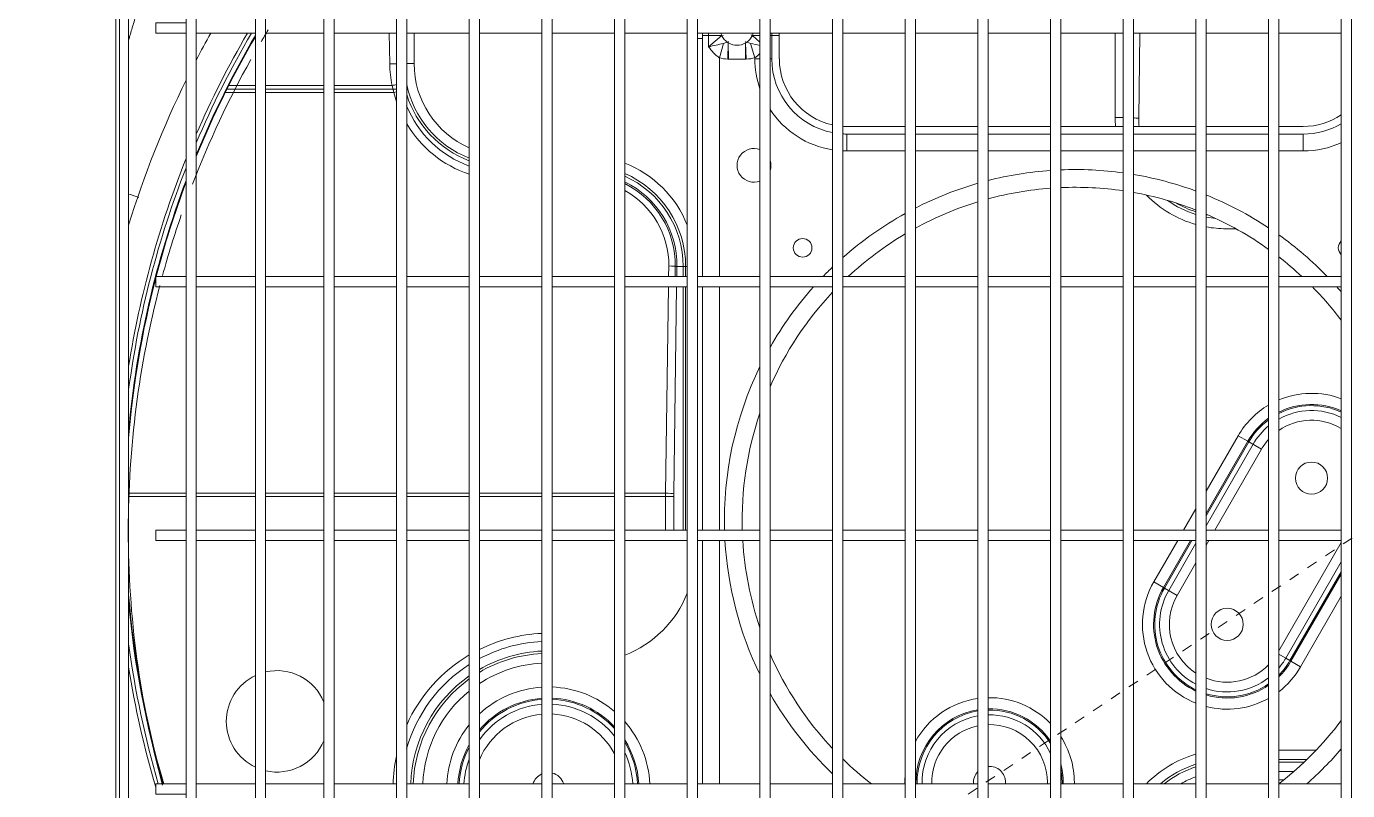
# Model space of a CAD drawing. Header units: millimetres. Extents: x 147808 to 199769, y -28592 to 9935.
# Drawn here: x 180939.8 to 181330.5, y -4916.3 to -4690.5 of the extents above; entities that cross this region are included whole.
import ezdxf

# ---------------------------------------------------------------- set-up
doc = ezdxf.new("R2010")
doc.units = ezdxf.units.MM
doc.linetypes.add('Dash', pattern=[6.35, 3.175, -3.175])
doc.linetypes.add('划线', pattern=[6.35, 3.175, -3.175])
for name, color, linetype, lineweight in [('A-DETL-____-WIDE', 7, 'Continuous', 80), ('G-XREF-____-OTLN', 7, 'Continuous', 5), ('M-EQPM-____-HDLN', 7, '划线', 5), ('M-EQPM-____-OTLN', 7, 'Continuous', 5)]:
    doc.layers.add(name, color=color, linetype=linetype, lineweight=lineweight)

# ---------------------------------------------------------------- blocks, each defined once
blk = doc.blocks.new('TJ空调外机 - TJ空调外机1800_1200-1400100-一层给排水_消防平面图')
at = {"layer": 'M-EQPM-____-HDLN', "color": 251, "linetype": 'Dash', "true_color": 0x515151}
blk.add_line((900, 600), (-900, -600), dxfattribs=at)
blk = doc.blocks.new('YXQH_AR_B9-20_rvt-1-一层给排水_消防平面图')
at = {"color": 173, "lineweight": 5, "true_color": 0x5151ff}
blk.add_blockref('TJ空调外机 - TJ空调外机1800_1200-1400100-一层给排水_消防平面图', (180944.35, -5100), dxfattribs=at)
blk = doc.blocks.new('RUXYQ18BA - top_dwg-2871796-一层给排水_消防平面图')
at = {"layer": 'A-DETL-____-WIDE'}
for p, q in [((990.72, 71.55), (990.6, 71.62)), ((995.86, 71.62), (995.74, 71.55))]:
    blk.add_line(p, q, dxfattribs=at)
for start, end in [(204.4793, 206.0117), (333.9883, 335.5207)]:
    blk.add_arc((993.23, 75.87), 5, start, end, dxfattribs=at)
at = {"layer": 'G-XREF-____-OTLN'}
for p, q in [((850.79, 188.42), (850.79, -336.37)), ((853.78, -336.37), (853.78, 188.42)), ((813.3, 143.44), (813.3, -291.39)), ((833.29, 74.47), (850.79, 74.47)), ((853.78, 74.47), (871.03, 74.47)), ((874.03, 74.47), (892.52, 74.47)), ((895.52, 74.47), (914.01, 74.47)), ((917.01, 74.47), (935.5, 74.47)), ((938.5, 74.47), (956.99, 74.47)), ((959.99, 74.47), (978.48, 74.47)), ((981.48, 74.47), (999.98, 74.47)), ((1002.97, 74.47), (1021.47, 74.47)), ((1024.47, 74.47), (1042.96, 74.47)), ((1045.96, 74.47), (1064.45, 74.47)), ((1067.45, 74.47), (1085.94, 74.47)), ((1088.94, 74.47), (1107.43, 74.47)), ((1110.43, 74.47), (1128.92, 74.47)), ((1131.92, 74.47), (1150.42, 74.47)), ((1153.41, 74.47), (1171.91, 74.47)), ((850.79, 57.93), (842.38, 57.93)), ((871.03, 57.93), (853.78, 57.93)), ((892.52, 57.93), (874.03, 57.93)), ((1042.96, 46.88), (1025.72, 46.88)), ((1042.96, 44.63), (1025.72, 44.63)), ((1064.45, 46.88), (1045.96, 46.88)), ((1064.45, 44.63), (1045.96, 44.63)), ((1085.94, 46.88), (1067.45, 46.88)), ((1085.94, 44.63), (1067.45, 44.63)), ((1107.43, 46.88), (1088.94, 46.88)), ((1107.43, 44.63), (1088.94, 44.63)), ((1128.92, 46.88), (1110.43, 46.88)), ((1128.92, 44.63), (1110.43, 44.63)), ((1150.42, 46.88), (1131.92, 46.88)), ((1150.42, 44.63), (1131.92, 44.63)), ((1160.66, 46.88), (1153.41, 46.88)), ((1160.66, 44.63), (1153.41, 44.63)), ((974.9, 2.49), (974.94, 5.5)), ((978.01, 5.5), (978.01, 2.49)), ((850.79, 2.49), (833.29, 2.49)), ((871.03, 2.49), (853.78, 2.49)), ((892.52, 2.49), (874.03, 2.49)), ((914.01, 2.49), (895.52, 2.49)), ((935.5, 2.49), (917.01, 2.49)), ((956.99, 2.49), (938.5, 2.49)), ((978.48, 2.49), (959.99, 2.49)), ((999.98, 2.49), (981.48, 2.49)), ((1021.47, 2.49), (1002.97, 2.49)), ((1042.96, 2.49), (1024.47, 2.49)), ((1064.45, 2.49), (1045.96, 2.49)), ((1085.94, 2.49), (1067.45, 2.49)), ((1107.43, 2.49), (1088.94, 2.49)), ((1128.92, 2.49), (1110.43, 2.49)), ((1150.42, 2.49), (1131.92, 2.49)), ((1171.91, 2.49), (1153.41, 2.49)), ((833.29, -0.5), (850.79, -0.5)), ((853.78, -0.5), (871.03, -0.5)), ((874.03, -0.5), (892.52, -0.5)), ((895.52, -0.5), (914.01, -0.5)), ((917.01, -0.5), (935.5, -0.5)), ((938.5, -0.5), (956.99, -0.5)), ((959.99, -0.5), (978.48, -0.5)), ((978.01, -0.5), (978.01, -72.48)), ((981.48, -0.5), (999.98, -0.5)), ((982.98, -0.5), (982.98, -72.48)), ((1002.97, -0.5), (1021.47, -0.5)), ((1024.47, -0.5), (1042.96, -0.5)), ((1045.96, -0.5), (1064.45, -0.5)), ((1067.45, -0.5), (1085.94, -0.5)), ((1088.94, -0.5), (1107.43, -0.5)), ((1110.43, -0.5), (1128.92, -0.5)), ((1131.92, -0.5), (1150.42, -0.5)), ((1153.41, -0.5), (1171.91, -0.5)), ((1131.92, -71.12), (1145.81, -47.07)), ((850.79, -72.48), (833.29, -72.48)), ((871.03, -72.48), (853.78, -72.48)), ((892.52, -72.48), (874.03, -72.48)), ((914.01, -72.48), (895.52, -72.48)), ((935.5, -72.48), (917.01, -72.48)), ((956.99, -72.48), (938.5, -72.48)), ((978.48, -72.48), (959.99, -72.48)), ((999.98, -72.48), (981.48, -72.48)), ((1021.47, -72.48), (1002.97, -72.48)), ((1042.96, -72.48), (1024.47, -72.48)), ((1064.45, -72.48), (1045.96, -72.48)), ((1085.94, -72.48), (1067.45, -72.48)), ((1107.43, -72.48), (1088.94, -72.48)), ((1128.92, -72.48), (1110.43, -72.48)), ((1150.42, -72.48), (1131.92, -72.48)), ((1171.91, -72.48), (1153.41, -72.48)), ((833.29, -75.47), (850.79, -75.47)), ((853.78, -75.47), (871.03, -75.47)), ((874.03, -75.47), (892.52, -75.47)), ((895.52, -75.47), (914.01, -75.47)), ((917.01, -75.47), (935.5, -75.47)), ((938.5, -75.47), (956.99, -75.47)), ((959.99, -75.47), (978.48, -75.47)), ((981.48, -75.47), (999.98, -75.47)), ((982.98, -75.47), (982.98, -147.45)), ((1002.97, -75.47), (1021.47, -75.47)), ((1024.47, -75.47), (1042.96, -75.47)), ((1045.96, -75.47), (1064.45, -75.47)), ((1067.45, -75.47), (1085.94, -75.47)), ((1088.94, -75.47), (1107.43, -75.47)), ((1110.43, -75.47), (1128.92, -75.47)), ((1120.86, -90.28), (1128.92, -76.31)), ((1131.92, -75.47), (1150.42, -75.47)), ((1153.41, -75.47), (1171.91, -75.47)), ((1171.91, -81.83), (1155.48, -110.28)), ((1153.41, -140.26), (1161.72, -140.26)), ((850.79, -147.45), (833.29, -147.45)), ((871.03, -147.45), (853.78, -147.45)), ((892.52, -147.45), (874.03, -147.45)), ((914.01, -147.45), (895.52, -147.45)), ((935.5, -147.45), (917.01, -147.45)), ((956.99, -147.45), (938.5, -147.45)), ((978.48, -147.45), (959.99, -147.45)), ((999.98, -147.45), (981.48, -147.45)), ((1021.47, -147.45), (1002.97, -147.45)), ((1042.96, -147.45), (1024.47, -147.45)), ((1064.45, -147.45), (1045.96, -147.45)), ((1085.94, -147.45), (1067.45, -147.45)), ((1107.43, -147.45), (1088.94, -147.45)), ((1128.92, -147.45), (1110.43, -147.45)), ((1150.42, -147.45), (1131.92, -147.45)), ((1171.91, -147.45), (1153.41, -147.45))]:
    blk.add_line(p, q, dxfattribs=at)
at = {"layer": 'G-XREF-____-OTLN', "color": 251, "true_color": 0x666666}
for p, q in [((890.51, 65.34), (890.38, 74.47)), ((1112.36, 74.47), (1112.01, 49.35)), ((982.98, 72.91), (981.48, 72.91)), ((1002.97, 66.87), (1003.47, 66.87)), ((842.91, 58.97), (850.79, 58.97)), ((853.78, 58.97), (871.03, 58.97)), ((850.79, 56.88), (841.85, 56.88)), ((871.03, 56.88), (853.78, 56.88)), ((1045.96, 39.63), (1064.45, 39.63)), ((1067.45, 39.63), (1085.94, 39.63)), ((1088.94, 39.63), (1107.43, 39.63)), ((1110.43, 39.63), (1128.92, 39.63)), ((1131.92, 39.63), (1150.42, 39.63)), ((1140.72, 16.65), (1137.87, 16.65)), ((972.98, 2.49), (973.03, 5.63)), ((978.01, 5.5), (974.94, 5.5)), ((975.36, -0.5), (974.5, -61.67)), ((977.28, -72.48), (977.28, -0.5)), ((987.98, -72.48), (987.98, -0.5)), ((1144.26, -46.18), (1131.92, -67.54)), ((813.3, -61.53), (830.29, -61.53)), ((833.29, -61.53), (850.79, -61.53)), ((853.78, -61.53), (871.03, -61.53)), ((874.03, -61.53), (892.52, -61.53)), ((895.52, -61.53), (914.01, -61.53)), ((917.01, -61.53), (935.5, -61.53)), ((938.5, -61.53), (956.99, -61.53)), ((830.29, -62.52), (813.3, -62.52)), ((850.79, -62.52), (833.29, -62.52)), ((871.03, -62.52), (853.78, -62.52)), ((892.52, -62.52), (874.03, -62.52)), ((914.01, -62.52), (895.52, -62.52)), ((935.5, -62.52), (917.01, -62.52)), ((956.99, -62.52), (938.5, -62.52)), ((972.08, -62.52), (959.99, -62.52)), ((1125.28, -72.48), (1128.92, -66.15)), ((987.98, -147.45), (987.98, -75.47)), ((1127.34, -75.47), (1119.31, -89.39)), ((1132.74, -75.47), (1131.92, -76.89)), ((1153.41, -108.09), (1171.91, -76.06)), ((1153.41, -137.43), (1164.54, -137.43)), ((1160.96, -141), (1153.41, -141)), ((1153.41, -143.79), (1157.9, -143.79)), ((1155.02, -146.2), (1153.41, -146.2))]:
    blk.add_line(p, q, dxfattribs=at)
at = {"layer": 'G-XREF-____-OTLN', "flags": 128}
for points in [[(871.03, 213.41), (871.03, -361.36), (874.03, -361.36), (874.03, 213.41)], [(892.52, 213.41), (892.52, -361.36), (895.52, -361.36), (895.52, 213.41)], [(914.01, 213.41), (914.01, -361.36), (917.01, -361.36), (917.01, 213.41)], [(935.5, 213.41), (935.5, -361.36), (938.5, -361.36), (938.5, 213.41)], [(956.99, 213.41), (956.99, -361.36), (959.99, -361.36), (959.99, 213.41)], [(978.48, 213.41), (978.48, -361.36), (981.48, -361.36), (981.48, 213.41)], [(999.98, 213.41), (999.98, -361.36), (1002.97, -361.36), (1002.97, 213.41)], [(1021.47, 213.41), (1021.47, -361.36), (1024.47, -361.36), (1024.47, 213.41)], [(1042.96, 213.41), (1042.96, -361.36), (1045.96, -361.36), (1045.96, 213.41)], [(1064.45, 213.41), (1064.45, -361.36), (1067.45, -361.36), (1067.45, 213.41)], [(1085.94, 213.41), (1085.94, -361.36), (1088.94, -361.36), (1088.94, 213.41)], [(1110.43, 213.41), (1107.43, 213.41), (1107.43, -361.36), (1110.43, -361.36)], [(1131.92, 213.41), (1128.92, 213.41), (1128.92, -361.36), (1131.92, -361.36)], [(1153.41, 213.41), (1150.42, 213.41), (1150.42, -361.36), (1153.41, -361.36)], [(1174.91, 213.41), (1171.91, 213.41), (1171.91, -361.36), (1174.91, -361.36)], [(830.29, 183.42), (830.29, -331.37), (833.29, -331.37), (833.29, 183.42)]]:
    blk.add_lwpolyline(points, close=True, dxfattribs=at)
at = {"layer": 'G-XREF-____-OTLN', "color": 251, "true_color": 0x666666, "flags": 128}
for points in [[(813.3, -291.39), (809.5, -291.39), (809.5, 143.44), (813.3, 143.44)], [(897.71, 74.47), (897.71, 65.47), (895.52, 65.47)], [(982.98, 73.8), (984.8, 73.8), (984.8, 70.43), (988.68, 73.8), (984.8, 73.8), (984.8, 74.47)], [(1107.43, 49.48), (1105.04, 49.48), (1105.04, 74.47)], [(987.98, 2.49), (987.98, 67.16), (989.22, 71.41)], [(995.74, 66.8), (990.72, 66.8), (990.51, 66.8), (990.6, 71.62), (990.72, 66.8)], [(999.98, 66.87), (998.48, 66.87), (998.48, 67.16), (997.24, 71.41)], [(999.98, 73.8), (997.78, 73.8), (999.98, 71.82)], [(1005.72, 73.8), (1003.47, 73.8), (1002.97, 73.8)], [(874.03, 56.88), (891.73, 56.88), (891.2, 58.97), (874.03, 58.97)], [(1025.72, 44.63), (1025.72, 39.63), (1042.96, 39.63)], [(1160.66, 44.63), (1160.66, 39.63), (1153.41, 39.63)], [(977.28, 5.5), (975.44, 5.5), (975.4, 2.49)], [(977.28, 2.49), (977.28, 5.5), (978.44, 5.5)], [(959.99, -61.53), (972.08, -61.53), (972.94, -0.5)], [(1131.92, -68.23), (1144.56, -46.35), (1144.26, -46.18), (1141.41, -44.53), (1131.92, -60.96)], [(1145.81, -47.07), (1144.56, -46.35), (1148.31, -48.51), (1134.47, -72.48)], [(972.08, -72.48), (972.08, -62.52), (974.49, -62.52), (974.49, -72.48)], [(1123.54, -75.47), (1116.46, -87.75), (1119.31, -89.39), (1119.61, -89.56), (1127.74, -75.47)], [(1120.86, -90.28), (1119.61, -89.56), (1123.36, -91.73), (1128.92, -82.08)], [(1171.91, -84.72), (1156.73, -111), (1157.03, -111.17)], [(1171.91, -91.99), (1159.88, -112.82), (1157.03, -111.17), (1171.91, -85.41)], [(1155.48, -110.28), (1156.73, -111), (1153.41, -109.08)]]:
    blk.add_lwpolyline(points, dxfattribs=at)
at = {"layer": 'G-XREF-____-OTLN', "flags": 128}
for points in [[(830.29, 77.46), (821.3, 77.46), (821.3, 74.47), (830.29, 74.47)], [(982.98, 74.47), (982.98, 72.91), (982.98, 2.49)], [(1003.47, 74.47), (1003.47, 73.8), (1003.47, 66.87)], [(1005.72, 74.47), (1005.72, 73.8), (1005.72, 66.87)], [(990.72, 71.55), (990.6, 71.62), (990.36, 71.78)], [(996.1, 71.78), (995.86, 71.62), (995.74, 71.55)], [(830.29, 2.49), (821.3, 2.49), (821.3, -0.5), (830.29, -0.5)], [(830.29, -72.48), (821.3, -72.48), (821.3, -75.47), (830.29, -75.47)], [(830.29, -147.45), (821.3, -147.45), (821.3, -150.44), (830.29, -150.44)]]:
    blk.add_lwpolyline(points, dxfattribs=at)
at = {"layer": 'G-XREF-____-OTLN', "color": 251, "true_color": 0x666666, "flags": 128}
blk.add_lwpolyline([(995.94, 66.8), (995.74, 66.8), (995.74, 71.55)], close=True, dxfattribs=at)
at = {"layer": 'G-XREF-____-OTLN'}
for centre, radius in [((1012.61, 11), 2.75), ((1163.12, -57.07), 4.75), ((1163.12, -57.07), 4.75), ((1138.17, -100.28), 4.75), ((1138.17, -100.28), 4.75)]:
    blk.add_circle(centre, radius, dxfattribs=at)
at = {"layer": 'G-XREF-____-OTLN', "color": 251, "true_color": 0x666666}
for centre, radius, start, end in [((1093.23, -68.44), 283.44, 149.7219, 156.5049), ((1093.23, -68.44), 282.44, 149.6034, 156.9757), ((1042.39, -178.85), 255.84, 101.995, 103.0085), ((996.72, 78.87), 14.61, 215.2865, 233.2366), ((944.07, -178.85), 255.84, 77.3763, 78.005), ((989.73, 78.87), 14.61, 306.7634, 314.6389), ((1025.72, 66.87), 27.24, 180, 199.0991), ((924.86, 65.47), 27.15, 180, 246.4549), ((924.86, 65.47), 30.72, 197.2648, 249.3279), ((924.86, 64.99), 31.72, 202.2162, 249.9936), ((1025.72, 66.87), 27.24, 213.3985, 261.0273), ((1137.87, 49.48), 32.83, 180, 184.5411), ((1025.72, 66.87), 27.24, 267.3708, 270), ((1160.66, 66.87), 27.24, 270, 294.3836), ((1093.23, -68.44), 283.44, 158.0746, 170.9772), ((948.03, 5.5), 32.83, 21.8891, 68.6198), ((1093.23, -68.44), 282.44, 158.5839, 172.3591), ((948.03, 5.5), 29.25, 0, 65.8533), ((1093.19, -69.57), 103.71, 94.0071, 104.3706), ((1093.19, -69.57), 103.71, 82.1055, 92.3477), ((1093.19, -69.57), 103.71, 69.8439, 80.4293), ((948.02, 5.85), 27.42, 359.2635, 64.0241), ((1093.19, -69.57), 103.71, 106.0877, 117.0921), ((1137.87, 49.48), 32.83, 224.2121, 254.1916), ((1137.87, 49.48), 29.25, 239.6167, 252.2004), ((1093.19, -69.57), 103.71, 56.5089, 68.0687), ((1093.19, -69.57), 103.71, 118.9691, 131.5023), ((1137.87, 49.48), 29.25, 258.2771, 259.2429), ((1137.87, 49.48), 32.83, 259.5681, 270), ((1093.19, -69.57), 103.71, 44.02, 54.4986), ((1093.19, -69.57), 103.71, 133.7542, 135.98), ((1093.19, -69.57), 103.71, 138.2413, 150.4446), ((1093.19, -69.57), 103.71, 40.6207, 41.7587), ((1093.19, -69.57), 103.71, 154.0001, 181.6034), ((1163.12, -57.07), 25.07, 69.4812, 112.7745), ((1163.12, -57.07), 25.07, 120.4455, 150), ((1163.12, -57.07), 21.78, 66.2058, 116.4597), ((1163.12, -57.07), 21.43, 65.797, 116.9213), ((1163.12, -57.07), 21.78, 125.6793, 150), ((1163.12, -57.07), 21.43, 126.3467, 150), ((1163.12, -57.07), 17.11, 59.0891, 124.5642), ((1163.12, -57.07), 17.11, 137.9561, 150), ((1093.19, -69.57), 103.71, 183.2617, 205.9999), ((1138.17, -100.28), 25.07, 150, 248.3578), ((1138.17, -100.28), 21.78, 150, 244.8803), ((1138.17, -100.28), 21.43, 150, 244.4456), ((948.03, -78.87), 32.83, 291.3802, 338.1109), ((1138.17, -100.28), 17.11, 150, 237.2812), ((937.41, -148.85), 45.92, 92.3846, 116.3803), ((937.41, -148.85), 43.51, 92.517, 117.9681), ((1093.23, -68.44), 282.44, 187.6409, 196.243), ((937.41, -148.85), 45.92, 120.6394, 155.8327), ((937.41, -148.85), 40.72, 92.6893, 120.0713), ((1093.23, -68.44), 283.44, 189.0228, 196.38), ((937.41, -148.85), 43.51, 122.5415, 164.3601), ((937.41, -148.85), 37.15, 92.9482, 123.3168), ((1138.17, -100.28), 17.11, 248.5792, 315.7104), ((1138.17, -100.28), 21.43, 315.3306, 330), ((1138.17, -100.28), 21.78, 314.4165, 330), ((1138.17, -100.28), 25.07, 307.4477, 330), ((937.41, -148.85), 40.72, 125.0804, 178.0275), ((937.41, -148.85), 37.15, 129.05, 177.8377), ((937.41, -148.85), 30.07, 93.643, 132.7306), ((937.41, -148.85), 30.07, 49.3675, 87.9259), ((1093.19, -69.57), 103.71, 209.5554, 226.2458), ((1138.17, -100.28), 21.43, 253.0543, 304.839), ((1138.17, -100.28), 21.78, 253.3316, 304.2074), ((937.41, -148.85), 26.78, 94.0912, 139.6325), ((937.41, -148.85), 26.43, 94.1449, 140.5237), ((937.41, -148.85), 26.78, 43.0129, 87.671), ((937.41, -148.85), 26.43, 42.2022, 87.6404), ((1067.9, -147.03), 25.07, 97.8974, 151.0471), ((1067.9, -147.03), 25.07, 43.9592, 91.0191), ((1138.17, -100.28), 25.07, 255.5701, 299.237), ((937.41, -148.85), 22.1, 94.9584, 157.3739), ((937.41, -148.85), 22.1, 27.6455, 87.178), ((1067.9, -147.03), 21.78, 99.0995, 181.0863), ((1067.9, -147.03), 21.43, 99.2478, 181.1038), ((1067.9, -147.03), 21.78, 34.0499, 91.173), ((1067.9, -147.03), 21.43, 32.6549, 91.1919), ((937.41, -148.85), 30.07, 141.1037, 177.3284), ((937.41, -148.85), 30.07, 2.6716, 41.3284), ((1067.9, -147.03), 17.11, 101.617, 181.3832), ((1067.9, -147.03), 17.11, 0, 91.4936), ((937.41, -148.85), 26.78, 150.9138, 176.9999), ((937.41, -148.85), 26.43, 152.2931, 176.9606), ((937.41, -148.85), 26.78, 3.0001, 32.5222), ((937.41, -148.85), 26.43, 3.0394, 31.3254), ((1067.9, -147.03), 25.07, 0, 32.9181), ((937.41, -148.85), 45.92, 167.8663, 178.251), ((1137.87, -170.25), 32.83, 105.8084, 135.988), ((1093.19, -69.57), 103.71, 311.3339, 319.3793), ((1067.9, -147.03), 25.07, 174.0608, 180.9437), ((1067.9, -147.03), 21.78, 0, 14.9325), ((1067.9, -147.03), 21.43, 0, 10.9362), ((1137.87, -170.25), 29.25, 107.7996, 128.7705), ((1067.9, -147.03), 17.11, 358.6168, 0), ((1067.9, -147.03), 21.43, 358.8962, 0), ((1067.9, -147.03), 21.78, 358.9137, 0), ((1067.9, -147.03), 25.07, 359.0563, 0), ((1137.87, -170.25), 26.47, 109.7476, 120.4858)]:
    blk.add_arc(centre, radius, start, end, dxfattribs=at)
at = {"layer": 'G-XREF-____-OTLN'}
for centre, radius, start, end in [((1093.23, -68.44), 292.88, 150.7947, 152.5637), ((993.23, 75.87), 5, 196.4559, 204.4793), ((993.23, 75.87), 5, 335.5207, 343.4442), ((1093.23, -68.44), 281.09, 149.6021, 157.6334), ((1093.23, -68.44), 280.89, 149.6717, 157.7327), ((993.23, 75.87), 5, 204.4793, 206.0117), ((993.23, 75.87), 5, 206.0117, 234.9829), ((993.23, 75.87), 5, 239.8749, 300.1251), ((993.23, 75.87), 5, 305.0171, 333.9883), ((993.23, 75.87), 5, 333.9883, 335.5207), ((1025.72, 66.87), 22.24, 180, 258.9882), ((1025.72, 66.87), 19.99, 180, 257.7311), ((1093.23, -68.44), 292.88, 153.865, 162.8976), ((924.86, 65.47), 29.99, 191.9487, 248.7974), ((1025.72, 66.87), 19.99, 266.4167, 270), ((1160.66, 66.87), 19.99, 270, 304.2289), ((1160.66, 66.87), 22.24, 270, 300.3724), ((1025.72, 66.87), 22.24, 266.7794, 270), ((998.23, 35.38), 5, 69.5127, 290.4873), ((998.23, 35.38), 5, 0, 18.1949), ((998.23, 35.38), 5, 341.8051, 0), ((948.03, 5.5), 29.99, 0, 66.4809), ((1093.23, -68.44), 281.09, 159.2982, 174.8035), ((1093.23, -68.44), 280.89, 159.4064, 165.3715), ((1093.19, -69.57), 98.46, 94.221, 105.1544), ((1093.19, -69.57), 98.46, 81.6818, 92.4729), ((1093.19, -69.57), 98.46, 68.7189, 79.914), ((1093.19, -69.57), 98.46, 106.9704, 118.6655), ((1137.87, 49.48), 29.99, 234.6558, 252.6504), ((1093.19, -69.57), 98.46, 54.4637, 66.8337), ((1137.87, 49.48), 29.99, 258.5682, 264.2038), ((1093.19, -69.57), 98.46, 120.674, 132.95), ((1173.77, 11), 2.75, 132.565, 227.435), ((1093.19, -69.57), 98.46, 47.05, 52.2893), ((1093.23, -68.44), 280.89, 165.4957, 175.2731), ((1093.19, -69.57), 98.46, 136.7546, 156.383), ((1093.19, -69.57), 98.46, 36.9183, 44.5468), ((1093.19, -69.57), 98.46, 161.2091, 181.6889), ((1163.12, -57.07), 19.99, 63.9244, 119.0415), ((1163.12, -57.07), 19.99, 129.4528, 150), ((1093.19, -69.57), 98.46, 183.4358, 198.7909), ((1093.23, -68.44), 280.89, 184.7269, 196.3353), ((1138.17, -100.28), 19.99, 150, 242.4515), ((1093.23, -68.44), 281.09, 185.1965, 196.3234), ((937.41, -148.85), 39.98, 92.7388, 120.6827), ((1093.19, -69.57), 98.46, 203.617, 223.2454), ((1138.17, -100.28), 19.99, 319.6851, 330), ((857.17, -128.95), 14.99, 115.1832, 244.8168), ((857.17, -128.95), 14.99, 115.1832, 244.8168), ((857.17, -128.95), 14.99, 22.409, 103.0331), ((857.17, -128.95), 14.99, 22.409, 103.0331), ((937.41, -148.85), 39.98, 125.823, 177.9912), ((1138.17, -100.28), 19.99, 251.79, 307.7705), ((937.41, -148.85), 24.99, 94.3847, 144.7312), ((937.41, -148.85), 24.99, 38.4134, 87.5041), ((1067.9, -147.03), 19.99, 99.9217, 181.1835), ((1067.9, -147.03), 19.99, 25.4851, 91.278), ((1093.19, -69.57), 98.46, 307.7308, 323.0817), ((857.17, -128.95), 14.99, 256.9669, 337.591), ((857.17, -128.95), 14.99, 256.9669, 337.591), ((937.41, -148.85), 24.99, 159.464, 176.7849), ((937.41, -148.85), 24.99, 3.2151, 25.3716), ((1093.19, -69.57), 98.46, 225.7357, 232.2692), ((937.41, -148.85), 4.75, 113.7271, 162.8317), ((937.41, -148.85), 4.75, 113.7271, 162.8317), ((937.41, -148.85), 4.75, 17.1683, 76.7501), ((937.41, -148.85), 4.75, 17.1683, 76.7501), ((1067.9, -147.03), 4.75, 136.5093, 184.9891), ((1067.9, -147.03), 4.75, 136.5093, 184.9891), ((1067.9, -147.03), 4.75, 0, 95.3884), ((1067.9, -147.03), 4.75, 0, 95.3884), ((1137.87, -170.25), 29.99, 107.3496, 130.4861), ((1012.61, -150.15), 2.75, 79.8641, 100.1359), ((1067.9, -147.03), 4.75, 355.0109, 0), ((1067.9, -147.03), 4.75, 355.0109, 0)]:
    blk.add_arc(centre, radius, start, end, dxfattribs=at)
at = {"layer": 'G-XREF-____-OTLN', "color": 251, "true_color": 0x666666}
for centre, major_axis, ratio, start_param, end_param in [((999.28, 80.94), (11.36, 9.37), 0.186691, 3.491732, 3.670179), ((987.17, 80.94), (-11.36, 9.37), 0.186691, 2.613006, 2.791453), ((999.28, 80.94), (14.36, 11.85), 0.536964, 3.491732, 3.702617), ((987.17, 80.94), (-14.36, 11.85), 0.536964, 2.580569, 2.791453), ((890.51, 65.47), (2.5, 0.04), 0.052331, 4.711654, 5.644128), ((924.86, 65.82), (0, 34.35), 0.999901, 1.584838, 1.771622), ((891.2, 59.1), (2.45, 0.5), 0.051287, 4.70195, 5.271124), ((891.73, 56.75), (2.43, 0.6), 0.050791, 1.227355, 1.558158), ((924.86, 65.12), (0, 34.14), 0.999901, 1.814714, 1.896822), ((924.86, 65.12), (0, 34.14), 0.999901, 2.107356, 2.818262), ((1112.01, 49.48), (-2.5, 0.04), 0.052331, 0.887878, 1.571531), ((1137.87, 48.99), (0, 25.86), 0.999901, 1.556753, 1.652281), ((948.03, 5.98), (0, 25.01), 0.999901, 4.698346, 5.784137), ((804.1, 29.83), (-19.18, 6.52), 0.011862, 4.026649, 4.213231), ((973.03, 5.5), (-2.5, 0.04), 0.052331, 3.40376, 4.713124), ((972.08, -61.67), (-2.5, 0.04), 0.052331, 3.40376, 4.713124), ((976.44, -62.52), (0, 18.79), 0.232318, 1.518436, 1.570796), ((978.86, -62.52), (0, 16.29), 0.267949, 1.518436, 1.570796)]:
    blk.add_ellipse(centre, major_axis=major_axis, ratio=ratio, start_param=start_param, end_param=end_param, dxfattribs=at)
at = {"layer": 'G-XREF-____-OTLN'}
blk.add_ellipse((948.03, 5.87), major_axis=(0, 26.92), ratio=0.999901, start_param=4.698346, end_param=5.822554, dxfattribs=at)
at = {"layer": 'G-XREF-____-OTLN', "color": 251, "true_color": 0x666666}
blk.add_open_spline([(813.3, 72.36), (817.31, 86.74), (822.72, 99.85), (826.21, 108.3), (830.27, 116.21)], degree=2, knots=[0.2999824, 0.2999824, 0.2999824, 0.5, 0.5, 0.6213809, 0.6213809, 0.6213809], dxfattribs=at)
blk = doc.blocks.new('RUXYQ18BA - RUXYQ18BA-2871902-一层给排水_消防平面图')
at = {"layer": 'M-EQPM-____-OTLN'}
for p, q in [((77.72, 726.51), (77.72, 151.74)), ((80.72, 151.74), (80.72, 726.51)), ((99.21, 726.51), (99.21, 151.74)), ((102.21, 151.74), (102.21, 726.51)), ((120.7, 726.51), (120.7, 151.74)), ((123.7, 151.74), (123.7, 726.51)), ((142.19, 726.51), (142.19, 151.74)), ((145.19, 151.74), (145.19, 726.51)), ((163.68, 726.51), (163.68, 151.74)), ((166.68, 151.74), (166.68, 726.51)), ((185.18, 726.51), (185.18, 151.74)), ((188.17, 151.74), (188.17, 726.51)), ((206.67, 726.51), (206.67, 151.74)), ((209.67, 151.74), (209.67, 726.51)), ((228.16, 726.51), (228.16, 151.74)), ((231.16, 151.74), (231.16, 726.51)), ((249.65, 726.51), (249.65, 151.74)), ((252.65, 151.74), (252.65, 726.51)), ((271.14, 726.51), (271.14, 151.74)), ((274.14, 151.74), (274.14, 726.51)), ((292.63, 726.51), (292.63, 151.74)), ((295.63, 151.74), (295.63, 726.51)), ((314.12, 726.51), (314.12, 151.74)), ((317.12, 151.74), (317.12, 726.51)), ((335.62, 726.51), (335.62, 151.74)), ((338.61, 151.74), (338.61, 726.51)), ((357.11, 726.51), (357.11, 151.74)), ((360.11, 151.74), (360.11, 726.51)), ((378.6, 726.51), (378.6, 151.74)), ((36.99, 701.52), (36.99, 176.73)), ((39.98, 176.73), (39.98, 701.52)), ((57.48, 701.52), (57.48, 176.73)), ((60.48, 176.73), (60.48, 701.52)), ((17.24, 198.74), (17.24, 679.5)), ((27.99, 590.56), (27.99, 587.56)), ((27.99, 587.56), (36.99, 587.56)), ((39.98, 587.56), (57.48, 587.56)), ((60.48, 587.56), (77.72, 587.56)), ((80.72, 587.56), (99.21, 587.56)), ((102.21, 587.56), (120.7, 587.56)), ((123.7, 587.56), (142.19, 587.56)), ((145.19, 587.56), (163.68, 587.56)), ((166.68, 587.56), (185.18, 587.56)), ((188.17, 587.56), (206.67, 587.56)), ((209.67, 587.56), (228.16, 587.56)), ((231.16, 587.56), (249.65, 587.56)), ((252.65, 587.56), (271.14, 587.56)), ((274.14, 587.56), (292.63, 587.56)), ((295.63, 587.56), (314.12, 587.56)), ((317.12, 587.56), (335.62, 587.56)), ((338.61, 587.56), (357.11, 587.56)), ((360.11, 587.56), (378.6, 587.56)), ((36.99, 515.59), (27.99, 515.59)), ((27.99, 515.59), (27.99, 512.59)), ((27.99, 512.59), (36.99, 512.59)), ((57.48, 515.59), (39.98, 515.59)), ((39.98, 512.59), (57.48, 512.59)), ((77.72, 515.59), (60.48, 515.59)), ((60.48, 512.59), (77.72, 512.59)), ((99.21, 515.59), (80.72, 515.59)), ((80.72, 512.59), (99.21, 512.59)), ((120.7, 515.59), (102.21, 515.59)), ((102.21, 512.59), (120.7, 512.59)), ((142.19, 515.59), (123.7, 515.59)), ((123.7, 512.59), (142.19, 512.59)), ((163.68, 515.59), (145.19, 515.59)), ((145.19, 512.59), (163.68, 512.59)), ((185.18, 515.59), (166.68, 515.59)), ((166.68, 512.59), (185.18, 512.59)), ((206.67, 515.59), (188.17, 515.59)), ((188.17, 512.59), (206.67, 512.59)), ((228.16, 515.59), (209.67, 515.59)), ((209.67, 512.59), (228.16, 512.59)), ((249.65, 515.59), (231.16, 515.59)), ((231.16, 512.59), (249.65, 512.59)), ((271.14, 515.59), (252.65, 515.59)), ((252.65, 512.59), (271.14, 512.59)), ((292.63, 515.59), (274.14, 515.59)), ((274.14, 512.59), (292.63, 512.59)), ((314.12, 515.59), (295.63, 515.59)), ((295.63, 512.59), (314.12, 512.59)), ((335.62, 515.59), (317.12, 515.59)), ((317.12, 512.59), (335.62, 512.59)), ((357.11, 515.59), (338.61, 515.59)), ((338.61, 512.59), (357.11, 512.59)), ((378.6, 515.59), (360.11, 515.59)), ((360.11, 512.59), (378.6, 512.59)), ((27.99, 440.62), (27.99, 437.62)), ((36.99, 440.62), (27.99, 440.62)), ((27.99, 437.62), (36.99, 437.62)), ((57.48, 440.62), (39.98, 440.62)), ((39.98, 437.62), (57.48, 437.62)), ((77.72, 440.62), (60.48, 440.62)), ((60.48, 437.62), (77.72, 437.62)), ((99.21, 440.62), (80.72, 440.62)), ((80.72, 437.62), (99.21, 437.62)), ((120.7, 440.62), (102.21, 440.62)), ((102.21, 437.62), (120.7, 437.62)), ((142.19, 440.62), (123.7, 440.62)), ((123.7, 437.62), (142.19, 437.62)), ((163.68, 440.62), (145.19, 440.62)), ((145.19, 437.62), (163.68, 437.62)), ((185.18, 440.62), (166.68, 440.62)), ((166.68, 437.62), (185.18, 437.62)), ((206.67, 440.62), (188.17, 440.62)), ((188.17, 437.62), (206.67, 437.62)), ((228.16, 440.62), (209.67, 440.62)), ((209.67, 437.62), (228.16, 437.62)), ((249.65, 440.62), (231.16, 440.62)), ((231.16, 437.62), (249.65, 437.62)), ((271.14, 440.62), (252.65, 440.62)), ((252.65, 437.62), (271.14, 437.62)), ((292.63, 440.62), (274.14, 440.62)), ((274.14, 437.62), (292.63, 437.62)), ((314.12, 440.62), (295.63, 440.62)), ((295.63, 437.62), (314.12, 437.62)), ((335.62, 440.62), (317.12, 440.62)), ((317.12, 437.62), (335.62, 437.62)), ((357.11, 440.62), (338.61, 440.62)), ((338.61, 437.62), (357.11, 437.62)), ((378.6, 440.62), (360.11, 440.62)), ((360.11, 437.62), (378.6, 437.62)), ((36.99, 365.65), (27.99, 365.65)), ((27.99, 365.65), (27.99, 362.65)), ((57.48, 365.65), (39.98, 365.65)), ((77.72, 365.65), (60.48, 365.65)), ((99.21, 365.65), (80.72, 365.65)), ((120.7, 365.65), (102.21, 365.65)), ((142.19, 365.65), (123.7, 365.65)), ((163.68, 365.65), (145.19, 365.65)), ((185.18, 365.65), (166.68, 365.65)), ((206.67, 365.65), (188.17, 365.65)), ((228.16, 365.65), (209.67, 365.65)), ((249.65, 365.65), (231.16, 365.65)), ((271.14, 365.65), (252.65, 365.65)), ((292.63, 365.65), (274.14, 365.65)), ((314.12, 365.65), (295.63, 365.65)), ((335.62, 365.65), (317.12, 365.65)), ((357.11, 365.65), (338.61, 365.65)), ((378.6, 365.65), (360.11, 365.65))]:
    blk.add_line(p, q, dxfattribs=at)
for start, end in [(148.7421, 149.5718), (150.7798, 158.9548), (160.9093, 164.672), (165.3045, 180), (180, 195.328)]:
    blk.add_arc((304.88, 440.62), 285, start, end, dxfattribs=at)
blk.add_blockref('RUXYQ18BA - top_dwg-2871796-一层给排水_消防平面图', (-793.31, 513.1))

msp = doc.modelspace()

# ---------------------------------------------------------------- block references
at = {"lineweight": 5}
msp.add_blockref('YXQH_AR_B9-20_rvt-1-一层给排水_消防平面图', (0, 0), dxfattribs=at)
at = {"layer": 'M-EQPM-____-OTLN', "lineweight": 80}
msp.add_blockref('RUXYQ18BA - RUXYQ18BA-2871902-一层给排水_消防平面图', (180950.01, -5280), dxfattribs=at)

doc.saveas('drawing.dxf')
